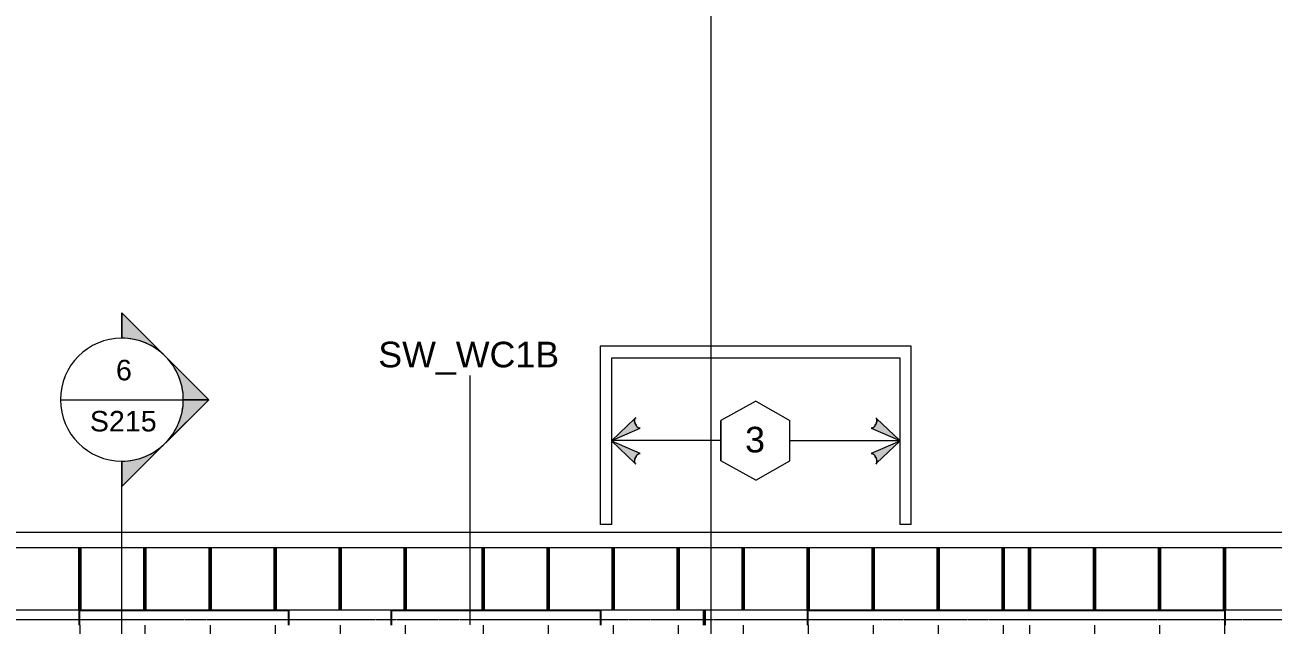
# Model space of a CAD drawing. Header units: inches. Extents: x -4036 to -1914, y 2 to 12338.
# Drawn here: x -3080.6 to -2620, y 10814.5 to 11035.9 of the extents above; entities that cross this region are included whole.
import ezdxf

# ---------------------------------------------------------------- set-up
doc = ezdxf.new("R2010")
doc.units = ezdxf.units.IN
doc.header["$MEASUREMENT"] = 0
doc.linetypes.add('Línea de rejilla', pattern=[0.875, 0.5, -0.125, 0.125, -0.125])
for name, color, linetype, lineweight in [('A-ANNO-NOTE', 131, 'Continuous', 9), ('A-DETL-GENF', 92, 'Continuous', 9), ('A-WALL', 113, 'Continuous', 9), ('A-WALL-IDEN', 211, 'Continuous', 9), ('G-ANNO-SYMB', 111, 'Continuous', 9), ('I-WALL', 2, 'Continuous', 9), ('S-BEAM', 12, 'Continuous', 9), ('S-BEAM-ANLY', 10, 'Continuous', 50), ('S-GRID', 1, 'Continuous', 9)]:
    doc.layers.add(name, color=color, linetype=linetype, lineweight=lineweight)
doc.styles.add('Arial', font='arial.ttf', dxfattribs={"height": 9.448819})
doc.styles.add('Arial_2', font='arial.ttf', dxfattribs={"height": 7.559055})

# ---------------------------------------------------------------- blocks, each defined once
blk = doc.blocks.new('TRUSS - 22_-V64-FRAMING PLAN - 2ND FLOOR')
at = {"layer": 'S-BEAM'}
for p, q in [((155.0125, 0), (-183.9375, 0)), ((183.6625, 0), (160.5125, 0))]:
    blk.add_line(p, q, dxfattribs=at)
blk = doc.blocks.new('TRUSS - 22_-V63-FRAMING PLAN - 2ND FLOOR')
at = {"layer": 'S-BEAM'}
for p, q in [((164.0125, 0), (-192.9375, 0)), ((192.6625, 0), (169.5125, 0))]:
    blk.add_line(p, q, dxfattribs=at)
blk = doc.blocks.new('TRUSS - 22_-V65-FRAMING PLAN - 2ND FLOOR')
at = {"layer": 'S-BEAM'}
for p, q in [((-24.6, 0), (-192.8, 0)), ((-20.15, 0), (-23.04, 0)), ((164.15, 0), (-18.58, 0)), ((192.8, 0), (169.65, 0))]:
    blk.add_line(p, q, dxfattribs=at)
blk = doc.blocks.new('TRUSS - 22_-V51-FRAMING PLAN - 2ND FLOOR')
at = {"layer": 'S-BEAM'}
for p, q in [((164.15, 0), (-192.8, 0)), ((192.8, 0), (169.65, 0))]:
    blk.add_line(p, q, dxfattribs=at)
blk = doc.blocks.new('TRUSS - 22_-V66-FRAMING PLAN - 2ND FLOOR')
at = {"layer": 'S-BEAM'}
for p, q in [((164.16, 0), (-192.8, 0)), ((192.8, 0), (169.65, 0))]:
    blk.add_line(p, q, dxfattribs=at)
blk = doc.blocks.new('TRUSS - 22_-1469617-FRAMING PLAN - 2ND FLOOR')
at = {"layer": 'S-BEAM'}
for p, q in [((155.15, 0), (-183.8, 0)), ((183.8, 0), (160.65, 0))]:
    blk.add_line(p, q, dxfattribs=at)
blk = doc.blocks.new('TRUSS - 22_-V67-FRAMING PLAN - 2ND FLOOR')
at = {"layer": 'S-BEAM'}
for p, q in [((-33.6, 0), (-183.8, 0)), ((-29.15, 0), (-32.04, 0)), ((155.15, 0), (-27.58, 0)), ((183.8, 0), (160.65, 0))]:
    blk.add_line(p, q, dxfattribs=at)
blk = doc.blocks.new('TRUSS - 22_-V68-FRAMING PLAN - 2ND FLOOR')
at = {"layer": 'S-BEAM'}
for p, q in [((164.15, 0), (-192.8, 0)), ((192.8, 0), (169.64, 0))]:
    blk.add_line(p, q, dxfattribs=at)
blk = doc.blocks.new('TRUSSES - TRUSSES-1431472-FRAMING PLAN - 2ND FLOOR')
at = {"layer": 'A-DETL-GENF'}
h = blk.add_hatch(color=256, dxfattribs=at)
h.paths.add_polyline_path([(-44.56, 8.4), (-53.16, 0.23), (-42.8, 4.79), (-43.02, 4.81), (-43.24, 4.9), (-43.48, 5.06), (-43.93, 5.53), (-44.32, 6.17), (-44.59, 6.89), (-44.71, 7.59), (-44.65, 8.17)], flags=0)
h.paths.add_polyline_path([(-53.16, 0), (-44.56, -8.17), (-44.65, -7.95), (-44.7, -7.68), (-44.67, -7.02), (-44.48, -6.3), (-44.14, -5.61), (-43.71, -5.04), (-43.24, -4.68), (-43.02, -4.59), (-42.8, -4.56), (-42.62, -4.6), (-47.87, -2.31)], flags=0)
h = blk.add_hatch(color=256, dxfattribs=at)
h.paths.add_polyline_path([(44.56, 8.4), (44.65, 8.17), (44.7, 7.9), (44.67, 7.25), (44.48, 6.53), (44.14, 5.84), (43.71, 5.27), (43.24, 4.9), (43.02, 4.81), (42.8, 4.79), (42.62, 4.83), (53.16, 0.23)], flags=0)
h.paths.add_polyline_path([(53.16, 0), (42.8, -4.56), (43.02, -4.59), (43.24, -4.68), (43.48, -4.83), (43.93, -5.31), (44.32, -5.95), (44.59, -6.66), (44.71, -7.36), (44.65, -7.95), (44.56, -8.17)], flags=0)
for p, q in [((0, 14.61), (-12.61, 7.43)), ((0, 14.61), (12.85, 7.43)), ((-44.56, 8.4), (-53.16, 0.23)), ((-53.16, 0.23), (-42.62, 4.83)), ((-44.56, 8.4), (-44.29, 8.66)), ((-12.61, 7.43), (-12.61, -7.43)), ((12.85, -7.43), (12.85, 7.43)), ((12.85, 7.43), (12.85, -7.43)), ((42.62, 4.83), (53.16, 0.23)), ((44.56, 8.4), (44.29, 8.66)), ((53.16, 0.23), (44.56, 8.4)), ((-53.16, 0), (-44.56, -8.17)), ((-42.62, -4.6), (-53.16, 0)), ((-12.61, 0), (-53.16, 0)), ((12.85, 0), (53.16, 0)), ((53.16, 0), (42.62, -4.6)), ((44.56, -8.17), (53.16, 0)), ((-44.56, -8.17), (-44.29, -8.43)), ((0, -14.56), (-12.61, -7.43)), ((0, -14.56), (12.85, -7.43)), ((44.56, -8.17), (44.29, -8.43))]:
    blk.add_line(p, q, dxfattribs=at)
for centre, major_axis, start_param, end_param in [((-43.45, 6.74), (-0.84, 1.91), 0.527907, 1.031328), ((-43.45, 6.74), (-0.84, 1.91), 1.058732, 1.553534), ((-43.45, 6.74), (-0.84, 1.91), 0, 0.515859), ((-43.45, 6.74), (-0.84, 1.91), 1.586991, 2.08013), ((-43.45, 6.74), (-0.84, 1.91), 2.111632, 2.609761), ((-43.45, 6.74), (-0.84, 1.91), 2.630892, 3.141593), ((43.45, 6.74), (0.84, 1.91), 3.141593, 3.652293), ((43.45, 6.74), (0.84, 1.91), 3.673425, 4.171554), ((43.45, 6.74), (0.84, 1.91), 4.203055, 4.696194), ((43.45, 6.74), (0.84, 1.91), 5.767326, 6.283185), ((43.45, 6.74), (0.84, 1.91), 4.729651, 5.224453), ((43.45, 6.74), (0.84, 1.91), 5.251857, 5.755279), ((-43.45, -6.52), (0.84, 1.91), 0, 0.5107), ((43.45, -6.52), (-0.84, 1.91), 5.772485, 6.283185), ((-43.45, -6.52), (0.84, 1.91), 2.110265, 2.613686), ((-43.45, -6.52), (0.84, 1.91), 1.588058, 2.082861), ((-43.45, -6.52), (0.84, 1.91), 2.625734, 3.141593), ((-43.45, -6.52), (0.84, 1.91), 1.061463, 1.554602), ((-43.45, -6.52), (0.84, 1.91), 0.531832, 1.029961), ((43.45, -6.52), (-0.84, 1.91), 5.253224, 5.751353), ((43.45, -6.52), (-0.84, 1.91), 4.728584, 5.221723), ((43.45, -6.52), (-0.84, 1.91), 3.141593, 3.657452), ((43.45, -6.52), (-0.84, 1.91), 4.200325, 4.695127), ((43.45, -6.52), (-0.84, 1.91), 3.669499, 4.172921)]:
    blk.add_ellipse(centre, major_axis=major_axis, ratio=0.493649, start_param=start_param, end_param=end_param, dxfattribs=at)
for points, knots in [([(-42.62, 4.83), (-42.68, 4.81), (-42.8, 4.78), (-43.01, 4.8), (-43.24, 4.89), (-43.55, 5.1), (-43.94, 5.5), (-44.34, 6.16), (-44.64, 6.96), (-44.74, 7.64), (-44.68, 8.12), (-44.61, 8.31), (-44.56, 8.4)], [0, 0, 0, 0, 0.066667, 0.133333, 0.2, 0.266667, 0.4, 0.533333, 0.666667, 0.833333, 0.916667, 1, 1, 1, 1]), ([(44.56, 8.4), (44.6, 8.33), (44.66, 8.18), (44.73, 7.82), (44.7, 7.26), (44.5, 6.52), (44.17, 5.84), (43.77, 5.3), (43.36, 4.94), (43.02, 4.79), (42.78, 4.78), (42.67, 4.81), (42.62, 4.83)], [0, 0, 0, 0, 0.066667, 0.133333, 0.266667, 0.4, 0.533333, 0.65, 0.766667, 0.883333, 0.941667, 1, 1, 1, 1]), ([(-44.56, -8.17), (-44.6, -8.1), (-44.66, -7.96), (-44.73, -7.59), (-44.7, -7.03), (-44.5, -6.3), (-44.17, -5.62), (-43.77, -5.08), (-43.36, -4.71), (-43.02, -4.57), (-42.78, -4.55), (-42.67, -4.58), (-42.62, -4.6)], [0, 0, 0, 0, 0.066667, 0.133333, 0.266667, 0.4, 0.533333, 0.65, 0.766667, 0.883333, 0.941667, 1, 1, 1, 1]), ([(42.62, -4.6), (42.68, -4.58), (42.8, -4.55), (43.01, -4.57), (43.24, -4.67), (43.55, -4.87), (43.94, -5.28), (44.34, -5.93), (44.64, -6.73), (44.74, -7.41), (44.68, -7.9), (44.61, -8.09), (44.56, -8.17)], [0, 0, 0, 0, 0.066667, 0.133333, 0.2, 0.266667, 0.4, 0.533333, 0.666667, 0.833333, 0.916667, 1, 1, 1, 1])]:
    blk.add_open_spline(points, degree=3, knots=knots, dxfattribs=at)
blk = doc.blocks.new('Vista de diseño - Extremo inicial de sección - Rellenado-1561-FRAMING PLAN - 2ND FLOOR')
at = {"layer": 'G-ANNO-SYMB'}
h = blk.add_hatch(color=256, dxfattribs=at)
edge = h.paths.add_edge_path(flags=0)
edge.add_line((-0.2362, 0.3341), (-0.2362, 0.2362))
edge.add_arc((-0.2362, 0), 0.2362, 90, 135)
edge.add_line((-0.4033, 0.167), (-0.2362, 0.3341))
h = blk.add_hatch(color=256, dxfattribs=at)
edge = h.paths.add_edge_path(flags=0)
edge.add_line((-0.2362, 0.3341), (-0.0692, 0.167))
edge.add_arc((-0.2362, 0), 0.2362, 45, 90)
edge.add_line((-0.2362, 0.2362), (-0.2362, 0.3341))
h = blk.add_hatch(color=256, dxfattribs=at)
edge = h.paths.add_edge_path(flags=0)
edge.add_line((-0.5703, 0), (-0.4033, 0.167))
edge.add_arc((-0.2362, 0), 0.2362, 135, 180)
edge.add_line((-0.4724, 0), (-0.5703, 0))
h = blk.add_hatch(color=256, dxfattribs=at)
edge = h.paths.add_edge_path(flags=0)
edge.add_line((0.0978, 0), (0, 0))
edge.add_arc((-0.2362, 0), 0.2362, 360, 405)
edge.add_line((-0.0692, 0.167), (0.0978, 0))
for p, q in [((-0.2362, 0.3341), (-0.5703, 0)), ((-0.2362, 0.3341), (-0.4033, 0.167)), ((-0.2362, 0.3341), (0.0978, 0)), ((-0.2362, 0.2362), (-0.2362, 0.3341)), ((-0.2362, 0.3341), (-0.2362, 0.2362)), ((-0.0692, 0.167), (-0.2362, 0.3341)), ((-0.4033, 0.167), (-0.5703, 0)), ((0.0978, 0), (-0.0692, 0.167)), ((-0.5703, 0), (-0.4724, 0)), ((0, 0), (0.0978, 0)), ((-0.4724, 0), (-0.5703, 0)), ((0, 0), (0.0978, 0))]:
    blk.add_line(p, q, dxfattribs=at)
for start, end in [(360, 180), (90, 135), (45, 90), (135, 180), (360, 45), (180, 360)]:
    blk.add_arc((-0.2362, 0), 0.2362, start, end, dxfattribs=at)

msp = doc.modelspace()

# ---------------------------------------------------------------- linework, layer by layer
at = {"layer": 'A-WALL'}
for p, q in [((-2753.5, 10917.39), (-2868.32, 10917.39)), ((-2868.32, 10917.39), (-2868.32, 10851.58)), ((-2864.07, 10913.14), (-2757.75, 10913.14)), ((-2864.07, 10851.58), (-2864.07, 10913.14)), ((-2757.75, 10913.14), (-2757.75, 10851.58)), ((-2753.5, 10851.58), (-2753.5, 10917.39)), ((-2864.07, 10851.58), (-2868.32, 10851.58)), ((-2753.5, 10851.58), (-2757.75, 10851.58))]:
    msp.add_line(p, q, dxfattribs=at)
at = {"layer": 'A-WALL-IDEN'}
msp.add_line((-2916.32, 10814.54), (-2916.32, 10906.58), dxfattribs=at)
at = {"layer": 'G-ANNO-SYMB'}
for p, q in [((-3067.53, 10897.65), (-3022.18, 10897.65)), ((-3044.85, 10790.11), (-3044.85, 10874.98))]:
    msp.add_line(p, q, dxfattribs=at)
at = {"layer": 'I-WALL'}
for p, q in [((-2070.67, 10848.64), (-3402.8, 10848.64)), ((-3403.17, 10843.14), (-2076.17, 10843.14)), ((-3060.51, 10819.99), (-3098.54, 10819.99)), ((-2945.31, 10819.99), (-2983.34, 10819.99)), ((-2830.11, 10819.99), (-2868.14, 10819.99)), ((-2791.71, 10819.99), (-2829.74, 10819.99)), ((-2599.71, 10819.99), (-2637.74, 10819.99))]:
    msp.add_line(p, q, dxfattribs=at)
at = {"layer": 'I-WALL', "lineweight": 25}
for p, q in [((-3060.51, 10819.99), (-2983.34, 10819.99)), ((-3060.51, 10814.49), (-3060.51, 10819.99)), ((-2983.34, 10819.99), (-2983.34, 10814.49)), ((-2945.31, 10819.99), (-2868.14, 10819.99)), ((-2945.31, 10814.49), (-2945.31, 10819.99)), ((-2868.14, 10819.99), (-2868.14, 10814.49)), ((-2830.11, 10819.99), (-2829.74, 10819.99)), ((-2830.11, 10814.49), (-2830.11, 10819.99)), ((-2829.74, 10819.99), (-2829.74, 10814.49)), ((-2791.71, 10819.99), (-2637.74, 10819.99)), ((-2791.71, 10814.49), (-2791.71, 10819.99)), ((-2637.74, 10819.99), (-2637.74, 10814.49))]:
    msp.add_line(p, q, dxfattribs=at)
at = {"layer": 'S-BEAM-ANLY', "color": 7}
for p, q in [((-3060.32, 10819.99), (-3060.32, 10843.14)), ((-3036.32, 10819.99), (-3036.32, 10843.14)), ((-3012.32, 10819.99), (-3012.32, 10843.14)), ((-2988.32, 10819.99), (-2988.32, 10843.14)), ((-2964.32, 10819.99), (-2964.32, 10843.14)), ((-2940.32, 10819.99), (-2940.32, 10843.14)), ((-2911.52, 10819.99), (-2911.52, 10843.14)), ((-2887.52, 10819.99), (-2887.52, 10843.14)), ((-2863.52, 10819.99), (-2863.52, 10843.14)), ((-2839.52, 10819.99), (-2839.52, 10843.14)), ((-2815.52, 10819.99), (-2815.52, 10843.14)), ((-2791.52, 10819.99), (-2791.52, 10843.14)), ((-2767.52, 10819.99), (-2767.52, 10843.14)), ((-2743.52, 10819.99), (-2743.52, 10843.14)), ((-2719.52, 10819.99), (-2719.52, 10843.14)), ((-2709.92, 10819.99), (-2709.92, 10843.14)), ((-2685.92, 10819.99), (-2685.92, 10843.14)), ((-2661.92, 10819.99), (-2661.92, 10843.14)), ((-2637.92, 10819.98), (-2637.92, 10843.14))]:
    msp.add_line(p, q, dxfattribs=at)
at = {"layer": 'S-GRID', "linetype": 'Línea de rejilla'}
for p, q in [((-2827.32, 9786.33), (-2827.32, 12288.56)), ((-1959.43, 10816.44), (-3987.13, 10816.44))]:
    msp.add_line(p, q, dxfattribs=at)

# ---------------------------------------------------------------- block references
at = {"layer": 'A-DETL-GENF', "rotation": 180}
msp.add_blockref('TRUSSES - TRUSSES-1431472-FRAMING PLAN - 2ND FLOOR', (-2810.91, 10882.58), dxfattribs=at)
at = {"layer": 'G-ANNO-SYMB', "xscale": 95.99999999999994, "yscale": 95.99999999999994, "zscale": 95.99999999999994, "rotation": 269.9999999999998}
msp.add_blockref('Vista de diseño - Extremo inicial de sección - Rellenado-1561-FRAMING PLAN - 2ND FLOOR', (-3044.85, 10874.98), dxfattribs=at)
at = {"layer": 'S-BEAM'}
for name, p, rotation in [('TRUSS - 22_-V64-FRAMING PLAN - 2ND FLOOR', (-3060.32, 10659.48), 90.00000000000038), ('TRUSS - 22_-V64-FRAMING PLAN - 2ND FLOOR', (-3036.32, 10659.48), 90.00000000000038), ('TRUSS - 22_-V63-FRAMING PLAN - 2ND FLOOR', (-3012.32, 10650.48), 90.00000000000037), ('TRUSS - 22_-V63-FRAMING PLAN - 2ND FLOOR', (-2988.32, 10650.48), 90.00000000000037), ('TRUSS - 22_-V63-FRAMING PLAN - 2ND FLOOR', (-2964.32, 10650.48), 90.00000000000037), ('TRUSS - 22_-V63-FRAMING PLAN - 2ND FLOOR', (-2940.32, 10650.48), 90.00000000000037), ('TRUSS - 22_-V65-FRAMING PLAN - 2ND FLOOR', (-2911.52, 10650.34), 90.0000000000004), ('TRUSS - 22_-V51-FRAMING PLAN - 2ND FLOOR', (-2887.52, 10650.34), 90.0000000000004), ('TRUSS - 22_-V51-FRAMING PLAN - 2ND FLOOR', (-2863.52, 10650.34), 90.0000000000004), ('TRUSS - 22_-V51-FRAMING PLAN - 2ND FLOOR', (-2839.52, 10650.34), 90.0000000000004), ('TRUSS - 22_-V51-FRAMING PLAN - 2ND FLOOR', (-2815.52, 10650.34), 90.0000000000004), ('TRUSS - 22_-V66-FRAMING PLAN - 2ND FLOOR', (-2791.52, 10650.34), 90.0000000000004), ('TRUSS - 22_-1469617-FRAMING PLAN - 2ND FLOOR', (-2767.52, 10659.34), 90.00000000000044), ('TRUSS - 22_-1469617-FRAMING PLAN - 2ND FLOOR', (-2743.52, 10659.34), 90.00000000000044), ('TRUSS - 22_-V67-FRAMING PLAN - 2ND FLOOR', (-2719.52, 10659.34), 90.00000000000044), ('TRUSS - 22_-V67-FRAMING PLAN - 2ND FLOOR', (-2709.92, 10659.34), 90.00000000000044), ('TRUSS - 22_-1469617-FRAMING PLAN - 2ND FLOOR', (-2685.92, 10659.34), 90.00000000000044), ('TRUSS - 22_-1469617-FRAMING PLAN - 2ND FLOOR', (-2661.92, 10659.34), 90.00000000000044), ('TRUSS - 22_-V68-FRAMING PLAN - 2ND FLOOR', (-2637.92, 10650.34), 90.00000000000045)]:
    msp.add_blockref(name, p, dxfattribs=dict(at, rotation=rotation))

# ---------------------------------------------------------------- texts
at = {"layer": 'A-ANNO-NOTE', "insert": (-2814.83, 10887.64), "char_height": 9.45, "width": 8.787, "attachment_point": 1, "style": 'Arial'}
msp.add_mtext('3', dxfattribs=at)
at = {"layer": 'A-WALL-IDEN', "insert": (-2950.21, 10919.03), "char_height": 9.449, "width": 81.81, "attachment_point": 1, "style": 'Arial'}
msp.add_mtext('SW_WC1B', dxfattribs=at)
at = {"layer": 'G-ANNO-SYMB', "attachment_point": 1, "style": 'Arial_2'}
for s, insert, char_height, width in [('6', (-3047.04, 10912.35), 7.56, 7.272), ('S215', (-3056.67, 10893.5), 7.559, 30.603)]:
    msp.add_mtext(s, dxfattribs=dict(at, insert=insert, char_height=char_height, width=width))

doc.saveas('drawing.dxf')
